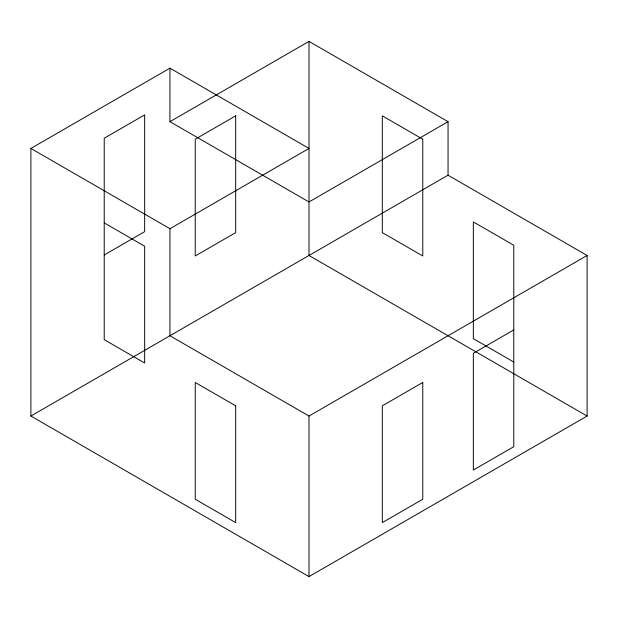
<?xml version="1.0" encoding="UTF-8"?>
<svg xmlns="http://www.w3.org/2000/svg" width="618" height="618" viewBox="0 0 618 618"><rect width="100%" height="100%" fill="white"/><g stroke="black" fill="none" stroke-linecap="round" stroke-linejoin="round"><path stroke-width="0.93" d="M30.9 148.436L169.95 68.158L309 148.436L169.95 228.722L30.9 148.436L30.9 416.038L309 576.602L587.1 416.038L587.1 255.481L448.05 175.195L30.9 416.038M169.95 68.158L169.95 121.676L309 41.398L448.05 121.676L448.05 175.195M104.218 254.995L144.666 231.642L144.666 114.871L104.218 138.223L104.218 339.653L144.666 363.005L144.666 246.234L104.218 222.882M448.05 121.676L309 201.962L169.95 121.676M169.95 228.722L169.95 335.759L309 416.038L587.1 255.481M513.782 329.919L473.334 353.28L473.334 470.051L513.782 446.69L513.782 245.261L473.334 221.908L473.334 338.679L513.782 362.032M587.1 416.038L309 255.481L309 41.398M309 416.038L309 576.602M235.682 115.836L195.234 139.197L195.234 255.968L235.682 232.615L235.682 115.836M422.766 382.472L382.318 405.825L382.318 522.596L422.766 499.244L422.766 382.472M422.766 139.197L382.318 115.836L382.318 232.615L422.766 255.968L422.766 139.197M235.682 405.825L195.234 382.472L195.234 499.244L235.682 522.596L235.682 405.825"/></g></svg>
